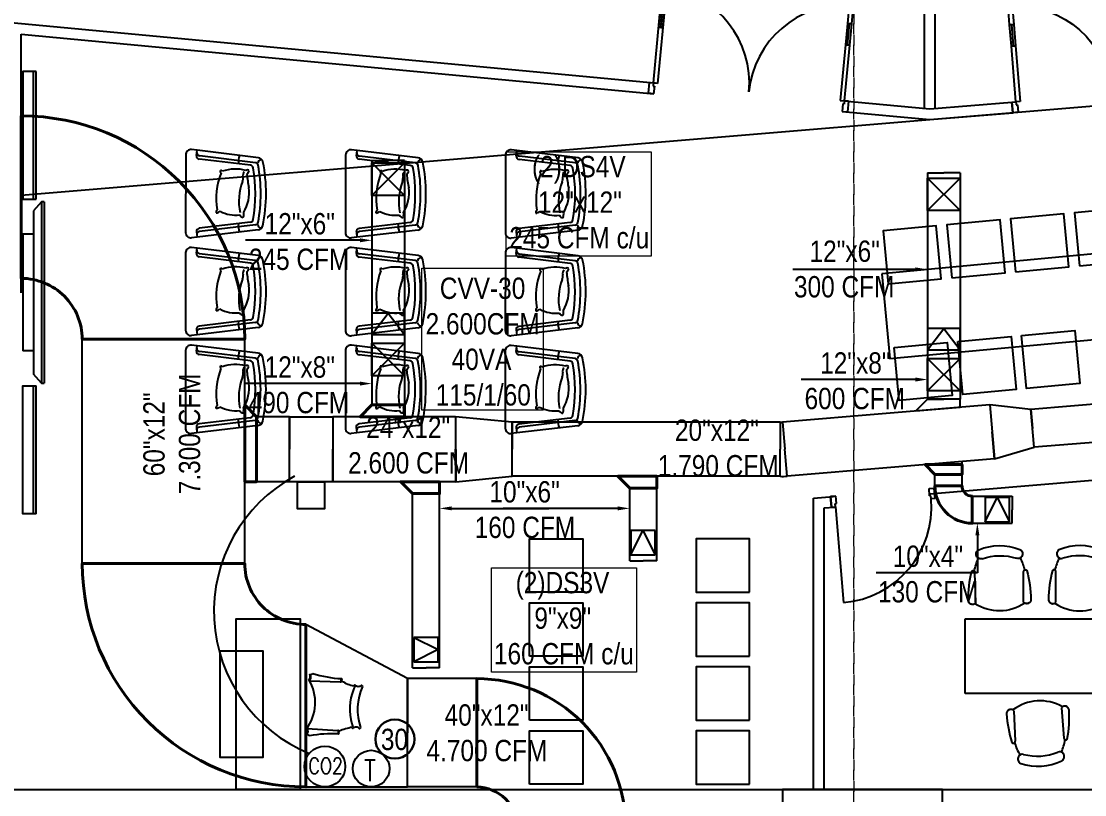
# Model space of a CAD drawing. Header units: inches. Extents: x -3 to 209, y -384 to 20.
# Drawn here: x 168.59 to 178.56, y -85.24 to -77.99 of the extents above; entities that cross this region are included whole.
import ezdxf
from ezdxf import colors
from ezdxf.entities.mleader import LeaderData, LeaderLine
from ezdxf.math import Vec2, Vec3

# ---------------------------------------------------------------- set-up
doc = ezdxf.new("R2010")
doc.units = ezdxf.units.IN
doc.header["$MEASUREMENT"] = 0
for name, pattern in [('Grid Line', [0.022225, 0.0127, -0.003175, 0.003175, -0.003175]), ('Grid Line 1_2_', [0.022225, 0.0127, -0.003175, 0.003175, -0.003175]), ('Hidden', [7.1438, 4.7625, -2.3813]), ('HIDDEN2', [0.1875, 0.125, -0.0625])]:
    doc.linetypes.add(name, pattern=pattern)
for name, color, linetype in [('BASE PLAN$0$9 July 2012 10F STREAM ECOM$0$FLOOR LAYOUT 14 Oct (x-ref)$0$20F-032408$0$XDOOR', 253, 'Continuous'), ('BASE PLAN$0$FLOOR LAYOUT 14 Oct (x-ref)$0$20F-032408$0$XDOOR', 253, 'Continuous'), ('BASE PLAN$0$NBS-DARK', 253, 'Continuous'), ('BASE PLAN$0$NBS-HEAVY', 253, 'Continuous'), ('BASE PLAN$0$NBS-SHADE2', 253, 'Continuous'), ('BASE PLAN$0$NDS-DOORS', 253, 'Continuous'), ('BASE PLAN$0$NDS-MILLWORK', 253, 'Continuous'), ('BASE PLAN$0$WALL', 253, 'Continuous'), ('HVAC TEXTO CVV', 2, 'Continuous'), ('HVAC-Accesorios', 1, 'Continuous'), ('HVAC-Equipos', 3, 'Continuous'), ('HVAC-Rejillas', 2, 'HIDDEN2'), ('HVAC-Suministro', 170, 'Continuous'), ('NFF-FURN', 253, 'Continuous')]:
    doc.layers.add(name, color=color, linetype=linetype)
for name, color, linetype, lineweight in [('HVAC -Textos Equipos', 2, 'Continuous', 9), ('HVAC -Textos Suministro', 7, 'Continuous', 9), ('HVAC Suministro', 5, 'Continuous', 40), ('S-COLS', 6, 'Continuous', 13), ('S-GRID', 253, 'Continuous', 9), ('TUBO HVAC', 1, 'Continuous', 30)]:
    doc.layers.add(name, color=color, linetype=linetype, lineweight=lineweight)
doc.styles.add('Arial Narrow', font='ARIALN.TTF', dxfattribs={"height": 0.00295})
doc.styles.add('ROMANS', font='romans.shx', dxfattribs={"width": 0.8})
doc.styles.get("Standard").update_dxf_attribs({"font": 'arial.ttf'})

# ---------------------------------------------------------------- blocks, each defined once
blk = doc.blocks.new('DS3')
at = {"linetype": 'ByBlock', "lineweight": -2, "ltscale": 25}
for p, q in [((-0.0127, 0.0127), (0, -0.0127)), ((-0.0127, -0.0127), (-0.0127, 0.0127)), ((-0.0127, 0.0127), (0.0127, 0.0127)), ((0, -0.0127), (0.0127, 0.0127)), ((0.0127, 0.0127), (0.0127, -0.0127)), ((0.0127, -0.0127), (-0.0127, -0.0127))]:
    blk.add_line(p, q, dxfattribs=at)
blk = doc.blocks.new('ds')
at = {"linetype": 'ByBlock', "lineweight": -2}
for p, q in [((-0.0127, -0.0127), (0.0127, 0.0127)), ((-0.0127, 0.0127), (0.0127, -0.0127)), ((-0.0127, -0.0127), (-0.0127, 0.0127)), ((-0.0127, 0.0127), (0.0127, 0.0127)), ((0.0127, 0.0127), (0.0127, -0.0127)), ((0.0127, -0.0127), (-0.0127, -0.0127))]:
    blk.add_line(p, q, dxfattribs=at)
blk = doc.blocks.new('Termostato 1')
at = {"linetype": 'ByBlock', "lineweight": -2}
blk.add_circle((725.3327, -473.7179), 0.1716, dxfattribs=at)
at = {"linetype": 'ByBlock', "lineweight": -2, "insert": (725.4136, -473.6514, -2.384), "char_height": 0.2, "width": 2.875949, "attachment_point": 1, "rotation": 270, "style": 'ROMANS'}
blk.add_mtext('T', dxfattribs=at)
blk = doc.blocks.new('CO2')
at = {"linetype": 'ByBlock', "lineweight": -2}
blk.add_circle((-74869.3144, 50750.37), 0.1915, dxfattribs=at)
at = {"linetype": 'ByBlock', "lineweight": -2, "insert": (-74869.4689, 50750.4509, -2.384), "char_height": 0.15, "width": 2.875949, "attachment_point": 1, "rotation": 0, "style": 'ROMANS'}
blk.add_mtext('CO2', dxfattribs=at)
blk = doc.blocks.new('*U70')
blk.add_lwpolyline([(-0.156, -0.0566), (-0.156, 0), (0, 0), (0.0566, -0.0566), (-0.156, -0.0566)])
blk = doc.blocks.new('*U72')
blk.add_lwpolyline([(-0.13, -0.0566), (-0.13, 0), (0, 0), (0.0566, -0.0566), (-0.13, -0.0566)])
blk = doc.blocks.new('*U73')
blk.add_lwpolyline([(-0.156, -0.0566), (-0.156, 0), (0, 0), (0.0566, -0.0566), (-0.156, -0.0566)])
blk = doc.blocks.new('*U76')
blk.add_lwpolyline([(-0.312, -0.0566), (-0.312, 0), (0, 0), (0.0566, -0.0566), (-0.312, -0.0566)])
blk = doc.blocks.new('guest')
at = {"layer": 'NFF-FURN', "linetype": 'ByBlock', "lineweight": -2, "extrusion": (0, 0, -1)}
for points in [[(-357.3, 282, -0.062864), (-84.4, 298.6)], [(-357.3, 282, -0.062864), (-84.4, 298.6)], [(-55.1, 237.3, -0.300719), (-84.9, -228.3)], [(-84.4, 298.6, -0.198888), (-57.6, 285.3, -0.347278), (-55.1, 237.3)], [(-84.4, 298.6, -0.198158), (-57.6, 285.3, -0.414966), (-61.3, 230.4), (-64.5, 227.8)], [(-349.3, 249.5), (-355.9, 251.3), (-361.3, 255.5, -0.415881), (-359.6, 280.4), (-357.3, 282)], [(-363.9, 259.4, -0.335448), (-359.6, 280.4), (-357.3, 282)], [(-480.5, 226.4, -0.084773), (-363.9, 259.4)], [(-561.1, 230.4), (-556.7, 237.1), (-551.2, 242.8, -0.415301), (-488.1, 238.7, -0.275335), (-480, 193.6)], [(-561.1, 230.4), (-556.7, 237.1), (-551.2, 242.8, -0.415301), (-488.1, 238.7), (-483.8, 232.9), (-480.5, 226.4)], [(-587.3, -154.2, -0.190618), (-561.1, 230.4)], [(-587.3, -154.2, -0.190618), (-561.1, 230.4)], [(-501, -128.4, -0.163773), (-480, 193.6)], [(-391.6, -211.1, -0.064311), (-507.9, -161)], [(-501, -128.4, -0.260185), (-515.9, -170.2, -0.41472), (-579.8, -165.9), (-584.1, -160.3), (-587.3, -154.2)], [(-507.9, -161), (-511.6, -165.9), (-515.9, -170.2, -0.41472), (-579.8, -165.9), (-584.1, -160.3), (-587.3, -154.2)], [(-84.9, -228.3, -0.360765), (-92.8, -277.3, -0.197378), (-120.7, -286.8)], [(-92.3, -219), (-89.1, -222.2, -0.414852), (-92.8, -277.3, -0.197378), (-120.7, -286.8)], [(-120.7, -286.8, -0.062793), (-389.6, -236.5)], [(-120.7, -286.8, -0.062793), (-389.6, -236.5)], [(-389.6, -236.5), (-391.7, -234.5, -0.415432), (-390.1, -209.6), (-384.3, -206.2), (-377.7, -205.3)], [(-389.6, -236.5), (-391.7, -234.5, -0.379395), (-391.6, -211.1)]]:
    blk.add_lwpolyline(points, format="xyb", dxfattribs=at)
for points in [[(-64.5, 227.8), (-349.3, 249.5)], [(-92.3, -219), (-377.7, -205.3)]]:
    blk.add_lwpolyline(points, dxfattribs=at)
blk = doc.blocks.new('train')
at = {"layer": 'NFF-FURN', "linetype": 'ByBlock', "lineweight": -2, "extrusion": (0, 0, -1)}
for points in [[(268485.6, 98261.3), (268485.6, 98961.3)], [(268485.6, 98961.3), (267085.6, 98961.3)], [(267085.6, 98961.3), (267085.6, 98261.3)], [(267085.6, 98261.3), (268485.6, 98261.3)]]:
    blk.add_lwpolyline(points, dxfattribs=at)
at = {"layer": 'NFF-FURN', "linetype": 'ByBlock', "lineweight": -2, "xscale": -1, "rotation": 274.4014535705078}
blk.add_blockref('guest', (-268159.1, 99035.3), dxfattribs=at)
at = {"layer": 'NFF-FURN', "linetype": 'ByBlock', "lineweight": -2}
for p, rotation in [((-267412.1, 99035.3), 85.59854642949219), ((-267809.4, 98190.9), 270)]:
    blk.add_blockref('guest', p, dxfattribs=dict(at, rotation=rotation))
blk = doc.blocks.new('BASE PLAN$0$Z$W@#701B5C3E')
at = {"layer": 'BASE PLAN$0$9 July 2012 10F STREAM ECOM$0$FLOOR LAYOUT 14 Oct (x-ref)$0$20F-032408$0$XDOOR', "linetype": 'ByBlock', "lineweight": -2}
blk.add_line((1700, 110), (1700, 10), dxfattribs=at)
at = {"layer": 'BASE PLAN$0$FLOOR LAYOUT 14 Oct (x-ref)$0$20F-032408$0$XDOOR', "linetype": 'ByBlock', "lineweight": -2}
for p, q in [((-138.1, 108.4), (-138.9, 1008.4)), ((-138.9, 1008.4), (-98.9, 1008.4)), ((-98.9, 1008.4), (-98.1, 108.4)), ((1661.1, 1010), (1621.1, 1009.9)), ((1621.1, 1009.9), (1621.2, 834.9)), ((1661.2, 835), (1661.1, 1010)), ((-98.7, 833.4), (-138.7, 833.4)), ((-118.6, 633), (-118.7, 833.4)), ((1661.2, 835), (1621.2, 834.9)), ((1661.2, 835), (1621.2, 834.9)), ((1641.4, 634.6), (1641.2, 834.9)), ((1641.4, 634.6), (1641.2, 834.9)), ((-98.6, 633), (-138.6, 633)), ((1661.4, 634.6), (1621.4, 634.5)), ((1661.4, 634.6), (1621.4, 634.5)), ((1621.4, 634.5), (1621.9, 109.9)), ((1661.9, 110), (1661.4, 634.6)), ((-176.1, 108.3), (-138.1, 108.4)), ((-176, 8.3), (-176.1, 108.3)), ((-138.1, 118.4), (-138.1, 78.4)), ((-98.1, 108.4), (-138.1, 108.4)), ((1621.9, 109.9), (1661.9, 110)), ((1661.9, 120), (1661.9, 80)), ((1699.9, 110), (1661.9, 110)), ((-126, 8.4), (-176, 8.3)), ((-138.1, 78.4), (-126.1, 78.4)), ((-126.1, 78.4), (-126, 8.4)), ((1661.9, 80), (1649.9, 80)), ((1649.9, 80), (1650, 10)), ((1650, 10), (1700, 10))]:
    blk.add_line(p, q, dxfattribs=at)
for points in [[(-98.6, 633), (-98.7, 833.4), (-138.7, 833.4), (-138.6, 633)], [(1661.4, 634.6), (1661.2, 835), (1621.2, 834.9), (1621.4, 634.5)]]:
    blk.add_lwpolyline(points, close=True, dxfattribs=at)
for points in [[(1621.2, 834.9), (1661.2, 835)], [(1661.4, 634.6), (1621.4, 634.5)]]:
    blk.add_lwpolyline(points, dxfattribs=at)
for centre, start, end in [((-138.1, 108.4), 0.05134, 87.50402), ((1661.9, 110), 92.59866, 180.05134)]:
    blk.add_arc(centre, 900, start, end, dxfattribs=at)
at = {"layer": 'BASE PLAN$0$WALL', "linetype": 'ByBlock', "lineweight": -2}
blk.add_line((-176, 8.3), (-176.1, 108.3), dxfattribs=at)
blk = doc.blocks.new('BASE PLAN$0$D2')
at = {"layer": 'BASE PLAN$0$NDS-DOORS', "linetype": 'ByBlock', "lineweight": -2}
for p, q in [((110711.4, 175285.2), (110661.6, 175281)), ((110669.9, 175181.4), (110661.6, 175281)), ((110717.2, 175215.4), (110711.4, 175285.2)), ((111584.4, 175357.8), (111634.2, 175361.9)), ((111590.2, 175288), (111584.4, 175357.8)), ((111602.2, 175289), (111590.2, 175288)), ((111604.6, 175259.1), (111602.2, 175289)), ((111642.5, 175262.3), (111634.2, 175361.9)), ((110669.9, 175181.4), (110707.7, 175184.5)), ((110705.2, 175214.4), (110717.2, 175215.4)), ((110707.7, 175184.5), (110705.2, 175214.4)), ((110707.7, 175184.5), (110782.3, 174287.6)), ((111642.5, 175262.3), (111604.6, 175259.1))]:
    blk.add_line(p, q, dxfattribs=at)
blk.add_lwpolyline([(110661.6, 175281), (110669.9, 175181.4)], dxfattribs=at)
blk.add_arc((110707.7, 175184.5), 900, 274.75532, 4.75532, dxfattribs=at)
blk = doc.blocks.new('seat1')
at = {"linetype": 'ByBlock', "lineweight": -2}
for p, q in [((25.5, 681.2), (-43.4, 107.7)), ((72.5, 653.6), (9.8, 131.5)), ((97.2, 607.3), (39.6, 128)), ((631, 607.3), (688.6, 128)), ((655.6, 653.6), (718.3, 131.5)), ((702.6, 681.2), (771.6, 107.7)), ((-43.4, 107.7), (-49.6, 56)), ((6.2, 101.8), (-43.4, 107.7)), ((721.9, 101.8), (771.6, 107.7)), ((771.6, 107.7), (777.8, 56)), ((0, 0), (728.1, 0))]:
    blk.add_line(p, q, dxfattribs=at)
for centre, radius, start, end in [((75.1, 675.3), 50, 101.50419, 173.14699), ((81.8, 714.5), 39.3, 195.36784, 259.45974), ((364.1, -744.3), 1498.7, 78.49581, 101.50419), ((364.1, -744.3), 1448.7, 79.36815, 100.63185), ((646.4, 714.5), 39.3, 280.54026, 344.63216), ((653, 675.3), 50, 6.85301, 78.49581), ((102.3, 650), 30, 100.63185, 173.14699), ((127, 603.7), 30, 99.97567, 173.14699), ((364.1, -744.3), 1398.7, 80.02433, 99.97567), ((601.2, 603.7), 30, 6.85301, 80.02433), ((625.8, 650), 30, 6.85301, 79.36815), ((65.9, 682.4), 188.3, 250.88516, 275.40881), ((662.2, 682.4), 188.3, 264.59119, 289.11484), ((-20, 135.1), 30, 263.14699, 353.14699), ((9.8, 131.5), 30, 263.14699, 353.14699), ((718.3, 131.5), 30, 186.85301, 276.85301), ((748.1, 135.1), 30, 186.85301, 276.85301), ((0, 50), 50, 173.14699, 270), ((728.1, 50), 50, 270, 6.85301)]:
    blk.add_arc(centre, radius, start, end, dxfattribs=at)
blk = doc.blocks.new('pillow')
at = {"linetype": 'ByBlock', "lineweight": -2}
for centre, radius, start, end in [((184.2, -134.6), 305.4, 122.00381, 159.69648), ((-358.8, 223.4), 422.6, 311.3384, 344.84725), ((82.7, 108.8), 62.3, 128.60048, 165.49302), ((32.1, 131.7), 28.3, 352.96939, 65.67371), ((-31.2, -114.4), 259.3, 34.30116, 69.34724), ((-335.7, 188.4), 562.4, 311.83449, 341.74316), ((196.8, -31.4), 64.6, 72.3746, 102.34282), ((192, 36.6), 25.2, 284.72823, 345.24467), ((-830, 158.5), 751.5, 337.4501, 345.58511), ((-104, -219.3), 95.2, 109.65606, 128.15887), ((-146.7, -143.3), 16.1, 184.30838, 284.92111), ((68.1, 72.7), 313.1, 227.70467, 262.00649), ((-141.6, -117.5), 41.1, 293.93886, 349.07438), ((-13.9, -162.6), 95, 133.7729, 156.87675), ((39.9, -236.1), 15.3, 184.74902, 244.18188), ((26.8, -237.2), 14.2, 296.74568, 27.33742)]:
    blk.add_arc(centre, radius, start, end, dxfattribs=at)
blk = doc.blocks.new('A$C54016034')
at = {"layer": 'NFF-FURN', "linetype": 'ByBlock', "lineweight": -2, "rotation": 359.8510869372853}
blk.add_blockref('seat1', (-292.2, -264.9), dxfattribs=at)
at = {"layer": 'NFF-FURN', "linetype": 'ByBlock', "lineweight": -2, "xscale": 1.200000000005852, "yscale": 1.200000000005852, "zscale": 1.200000000005852, "rotation": 297.1691934317056}
blk.add_blockref('pillow', (102.3, 234.4), dxfattribs=at)
blk = doc.blocks.new('75 TV')
at = {"layer": 'NFF-FURN', "linetype": 'ByBlock', "lineweight": -2}
for points in [[(-850, 200), (-850, 175), (850, 175), (850, 200)], [(-850, 200), (850, 200)], [(-850, 175), (-766.3, 100)], [(-766.3, 100), (766.3, 100)], [(-547, 100), (-547, 0)], [(547, 100), (547, 0)], [(850, 175), (766.3, 100)], [(-547, 0), (547, 0)]]:
    blk.add_lwpolyline(points, dxfattribs=at)

msp = doc.modelspace()

# ---------------------------------------------------------------- linework, layer by layer
at = {"layer": 'BASE PLAN$0$NBS-DARK'}
msp.add_lwpolyline([(177.1077, -82.418), (179.0446, -82.2569)], dxfattribs=at)
at = {"layer": 'BASE PLAN$0$NBS-HEAVY'}
for p, q in [((177.0626, -78.8033), (177.0626, -73.1333)), ((177.1626, -78.8033), (177.1626, -73.1053)), ((168.3938, -77.9885), (174.5595, -78.568)), ((168.5938, -80.5321), (168.5938, -78.1078)), ((168.5938, -78.1078), (174.5223, -78.665)), ((176.272, -78.729), (177.1126, -78.808)), ((177.1126, -78.808), (177.881, -78.7443)), ((177.8893, -78.8439), (177.881, -78.7443)), ((176.2905, -78.8312), (177.1126, -78.9085)), ((177.1126, -78.9085), (177.8893, -78.8439)), ((176.0221, -82.4582), (176.2095, -82.4426)), ((176.0221, -85.1906), (176.0221, -82.4582)), ((176.1221, -82.5502), (176.2178, -82.5422)), ((176.1221, -85.1906), (176.1221, -82.5502)), ((168.5252, -85.1906), (185.6279, -85.1906))]:
    msp.add_line(p, q, dxfattribs=at)
at = {"layer": 'BASE PLAN$0$NBS-SHADE2'}
msp.add_line((168.5938, -79.6171), (187.3505, -78.0568), dxfattribs=at)
at = {"layer": 'BASE PLAN$0$NDS-MILLWORK'}
for points in [[(168.7338, -78.4559), (168.6088, -78.4559), (168.6088, -79.6559), (168.7338, -79.6559)], [(168.7088, -79.6559), (168.7088, -78.4559)], [(168.7338, -79.6559), (168.7338, -78.4559)], [(168.7338, -82.6059), (168.6088, -82.6059), (168.6088, -81.4059), (168.7338, -81.4059)], [(168.7088, -82.6059), (168.7088, -81.4059)], [(168.7338, -82.6059), (168.7338, -81.4059)]]:
    msp.add_lwpolyline(points, dxfattribs=at)
at = {"layer": 'HVAC -Textos Equipos', "color": 1}
msp.add_lwpolyline([(173.4878, -81.635), (172.3479, -81.635), (172.3479, -80.3021), (173.4878, -80.3021)], close=True, dxfattribs=at)
at = {"layer": 'HVAC -Textos Suministro'}
for points in [[(174.4986, -80.1905), (173.1386, -80.1905), (173.1386, -79.2103), (174.4986, -79.2103)], [(174.3605, -84.0924), (173.0005, -84.0924), (173.0005, -83.1122), (174.3605, -83.1122)]]:
    msp.add_lwpolyline(points, close=True, dxfattribs=at)
at = {"layer": 'HVAC Suministro'}
for points in [[(168.5934, -80.3974), (168.5934, -78.8734, -0.414214), (170.6889, -80.9689), (169.1649, -80.9689, 0.414214)], [(177.5084, -82.44), (177.5084, -82.694, -0.414214), (177.1591, -82.3448), (177.4131, -82.3448, 0.414214)], [(171.2608, -83.6436), (171.2608, -85.1676, -0.414214), (169.1653, -83.0721), (170.6893, -83.0721, 0.414214)], [(172.8638, -85.1676), (172.8638, -84.1521, -0.414214), (174.26, -85.5484), (173.2446, -85.5484, 0.414214)]]:
    msp.add_lwpolyline(points, format="xyb", close=True, dxfattribs=at)
at = {"layer": 'HVAC-Accesorios', "color": 1, "linetype": 'Hidden'}
msp.add_arc((171.839, -83.5213), 1.4392, 118.3017, 247.72061, dxfattribs=at)
at = {"layer": 'HVAC-Equipos'}
for points in [[(171.1074, -81.6954), (171.5138, -81.6954), (171.5138, -82.305), (171.1074, -82.305)], [(171.1828, -82.305), (171.4368, -82.305), (171.4368, -82.559), (171.1828, -82.559)]]:
    msp.add_lwpolyline(points, close=True, dxfattribs=at)
at = {"layer": 'HVAC-Suministro'}
for p, q in [((171.8811, -79.2904), (171.881, -81.5848)), ((171.8811, -79.2904), (172.0335, -79.2904)), ((172.1859, -79.2904), (172.0335, -79.2904)), ((172.1859, -79.2904), (172.1858, -81.5848)), ((177.0895, -79.4086), (177.2419, -79.4086)), ((177.0895, -79.4086), (177.0895, -81.5307)), ((177.3943, -79.4086), (177.2419, -79.4086)), ((177.3943, -79.4086), (177.3943, -81.5307)), ((169.1653, -83.0721), (169.1653, -80.9689)), ((169.1653, -80.9689), (169.9273, -80.9689)), ((170.6893, -80.9689), (169.9273, -80.9689)), ((170.6893, -83.0721), (170.6893, -80.9689)), ((183.5494, -81.1712), (178.0594, -81.6279)), ((177.0895, -81.5307), (177.2419, -81.5307)), ((177.3943, -81.5307), (177.2419, -81.5307)), ((183.5789, -81.5255), (178.0889, -81.9822)), ((171.881, -81.5848), (172.0334, -81.5848)), ((172.1858, -81.5848), (172.0334, -81.5848)), ((177.6742, -81.5834), (175.7316, -81.745)), ((177.6742, -81.5834), (177.6953, -81.8366)), ((178.0594, -81.6279), (178.0741, -81.805)), ((171.1074, -81.6954), (170.7996, -81.6954)), ((170.7996, -81.6954), (170.7996, -82.0002)), ((171.1074, -81.6954), (171.1074, -82.0002)), ((172.666, -81.6953), (171.5138, -81.6954)), ((171.5138, -81.6954), (171.5138, -82.0002)), ((172.666, -81.6953), (172.666, -82.0001)), ((175.7078, -81.7461), (173.1944, -81.7462)), ((173.1944, -81.7462), (173.1944, -82.0002)), ((175.7078, -81.7461), (175.7078, -82.0001)), ((175.7316, -81.745), (175.7526, -81.9982)), ((177.7163, -82.0897), (177.6953, -81.8366)), ((178.0889, -81.9822), (178.0741, -81.805)), ((170.7996, -82.305), (170.7996, -82.0002)), ((171.1074, -82.305), (171.1074, -82.0002)), ((171.5138, -82.305), (171.5138, -82.0002)), ((172.6661, -82.3049), (172.666, -82.0001)), ((173.1944, -82.2542), (173.1944, -82.0002)), ((175.7078, -82.2541), (175.7078, -82.0001)), ((175.7737, -82.2513), (175.7526, -81.9982)), ((177.7163, -82.0897), (175.7737, -82.2513)), ((177.1591, -82.236), (177.2862, -82.2359)), ((177.1592, -82.3449), (177.1591, -82.236)), ((177.4132, -82.2358), (177.2862, -82.2359)), ((177.4133, -82.3447), (177.4132, -82.2358)), ((171.1074, -82.305), (170.7996, -82.305)), ((172.6661, -82.3049), (171.5138, -82.305)), ((175.7078, -82.2541), (173.1944, -82.2542)), ((177.1592, -82.3449), (177.2863, -82.3448)), ((177.4133, -82.3447), (177.2863, -82.3448)), ((172.262, -84.05), (172.2619, -82.4155)), ((172.2619, -82.4155), (172.3889, -82.4155)), ((172.5159, -82.4155), (172.3889, -82.4155)), ((172.516, -84.05), (172.5159, -82.4155)), ((174.2982, -83.0463), (174.2981, -82.3647)), ((174.2981, -82.3647), (174.4251, -82.3647)), ((174.5521, -82.3647), (174.4251, -82.3647)), ((174.5522, -83.0463), (174.5521, -82.3647)), ((177.5084, -82.44), (177.5084, -82.567)), ((177.5084, -82.44), (177.8844, -82.4401)), ((177.8844, -82.4401), (177.8843, -82.5671)), ((177.5083, -82.694), (177.5084, -82.567)), ((177.8843, -82.6941), (177.8843, -82.5671)), ((177.5083, -82.694), (177.8843, -82.6941)), ((174.2982, -83.0463), (174.4252, -83.0463)), ((174.5522, -83.0463), (174.4252, -83.0463)), ((169.1653, -83.0721), (169.9273, -83.0721)), ((170.6893, -83.0721), (169.9273, -83.0721)), ((172.262, -84.05), (172.389, -84.05)), ((172.516, -84.05), (172.389, -84.05)), ((172.2154, -84.1516), (172.2152, -84.6596)), ((172.864, -84.1518), (172.2154, -84.1516)), ((172.864, -84.1518), (172.8638, -84.6598)), ((172.2149, -85.1676), (172.2152, -84.6596)), ((172.8635, -85.1678), (172.8638, -84.6598)), ((172.8635, -85.1678), (172.2149, -85.1676))]:
    msp.add_line(p, q, dxfattribs=at)
for points in [[(171.881, -80.9234), (172.1858, -80.9234), (172.1858, -80.7234), (171.881, -80.7234), (171.881, -80.9234), (172.0334, -80.7234), (172.1858, -80.9234)], [(177.0895, -81.0669), (177.3943, -81.0669), (177.3943, -80.8669), (177.0895, -80.8669), (177.0895, -81.0669), (177.2419, -80.8669), (177.3943, -81.0669)]]:
    msp.add_lwpolyline(points, dxfattribs=at)
for points in [[(177.0895, -81.5307), (176.9789, -81.6413), (177.3943, -81.6067), (177.3943, -81.5307)], [(178.0594, -81.6279), (177.6742, -81.5834), (177.7163, -82.0897), (178.0889, -81.9822)], [(173.1944, -81.7462), (172.666, -81.6954), (172.6661, -82.3049), (173.1944, -82.2542)], [(172.2154, -84.1516), (171.2608, -83.6436), (171.2609, -85.1676), (172.2152, -85.1676)]]:
    msp.add_lwpolyline(points, close=True, dxfattribs=at)
for centre, radius, start, end in [((175.7177, -81.6992), 0.0479, 258.09792, 286.89121), ((177.2677, -82.1288), 0.1462, 354.15474, 5.46325), ((175.7318, -82.0416), 0.2138, 263.547, 281.29368)]:
    msp.add_arc(centre, radius, start, end, dxfattribs=at)
at = {"layer": 'NFF-FURN'}
msp.add_line((170.6088, -84.8906), (170.6088, -83.8906), dxfattribs=at)
for points in [[(168.7338, -78.4559), (168.6088, -78.4559), (168.6088, -79.6559), (168.7338, -79.6559)], [(168.7088, -79.6559), (168.7088, -78.4559)], [(168.7338, -79.6559), (168.7338, -78.4559)], [(178.5131, -80.2802), (179.011, -80.2334), (178.9642, -79.7356), (178.4664, -79.7824), (178.5131, -80.2802)], [(177.3184, -80.3925), (177.8162, -80.3457), (177.7694, -79.8479), (177.2716, -79.8947), (177.3184, -80.3925)], [(177.9158, -80.3364), (178.4136, -80.2896), (178.3668, -79.7918), (177.869, -79.8386), (177.9158, -80.3364)], [(176.721, -80.4487), (177.2189, -80.4019), (177.1721, -79.9041), (176.6743, -79.9509), (176.721, -80.4487)], [(176.6619, -80.3538), (176.7368, -81.1503), (179.1262, -80.9257), (179.0514, -80.1292), (176.6619, -80.3538)], [(177.3746, -80.9899), (177.8724, -80.9431), (177.9192, -81.4409), (177.4214, -81.4877), (177.3746, -80.9899)], [(177.9719, -80.9337), (178.4697, -80.887), (178.5165, -81.3848), (178.0187, -81.4316), (177.9719, -80.9337)], [(176.7772, -81.046), (177.275, -80.9993), (177.3218, -81.4971), (176.824, -81.5438), (176.7772, -81.046)], [(168.7338, -82.6059), (168.6088, -82.6059), (168.6088, -81.4059), (168.7338, -81.4059)], [(168.7088, -82.6059), (168.7088, -81.4059)], [(168.7338, -82.6059), (168.7338, -81.4059)], [(173.3585, -83.3406), (173.3585, -82.8406), (173.8585, -82.8406), (173.8585, -83.3406), (173.3585, -83.3406)], [(175.4221, -83.3406), (175.4221, -82.8406), (174.9221, -82.8406), (174.9221, -83.3406), (175.4221, -83.3406)], [(173.3585, -83.9406), (173.3585, -83.4406), (173.8585, -83.4406), (173.8585, -83.9406), (173.3585, -83.9406)], [(175.4221, -83.9406), (175.4221, -83.4406), (174.9221, -83.4406), (174.9221, -83.9406), (175.4221, -83.9406)], [(170.6088, -83.8906), (170.6088, -83.5906), (171.2088, -83.5906), (171.2088, -85.1906), (170.6088, -85.1906), (170.6088, -84.8906)], [(170.4588, -83.8906), (170.8588, -83.8906), (170.8588, -84.8906), (170.4588, -84.8906), (170.4588, -83.8906)], [(173.3585, -84.5406), (173.3585, -84.0406), (173.8585, -84.0406), (173.8585, -84.5406), (173.3585, -84.5406)], [(175.4221, -84.5406), (175.4221, -84.0406), (174.9221, -84.0406), (174.9221, -84.5406), (175.4221, -84.5406)], [(171.299, -84.1717), (171.5844, -84.1829)], [(171.7121, -84.2208), (171.7161, -84.2148), (171.721, -84.2095)], [(171.2754, -84.6188), (171.5604, -84.6379)], [(171.2754, -84.6188), (171.5604, -84.6379)], [(171.6948, -84.6089), (171.6979, -84.6141), (171.7018, -84.6189)], [(171.6948, -84.6089), (171.6979, -84.6141), (171.7018, -84.6189)], [(173.3585, -85.1406), (173.3585, -84.6406), (173.8585, -84.6406), (173.8585, -85.1406), (173.3585, -85.1406)], [(175.4221, -85.1406), (175.4221, -84.6406), (174.9221, -84.6406), (174.9221, -85.1406), (175.4221, -85.1406)]]:
    msp.add_lwpolyline(points, dxfattribs=at)
for points in [[(171.2908, -84.1613, 0.347278), (171.2987, -84.1138, 0.198888), (171.3268, -84.1037)], [(171.299, -84.1717), (171.2961, -84.1687, 0.414966), (171.2987, -84.1138, 0.198158), (171.3268, -84.1037)], [(171.3268, -84.1037, 0.062864), (171.5961, -84.1515)], [(171.2669, -84.6272, 0.300719), (171.2908, -84.1613)], [(171.2669, -84.6272, 0.300719), (171.2908, -84.1613)], [(171.5844, -84.1829), (171.5911, -84.1818), (171.597, -84.1783, -0.415881), (171.5982, -84.1534), (171.5961, -84.1515)], [(171.5982, -84.1534, 0.335448), (171.6, -84.1747)], [(171.6, -84.1747, 0.084773), (171.7121, -84.2208)], [(171.7078, -84.2534, 0.275335), (171.721, -84.2095, 0.415301), (171.7842, -84.2127), (171.789, -84.219), (171.7926, -84.2261)], [(171.7926, -84.2261, 0.190618), (171.7746, -84.6112)], [(171.7926, -84.2261, 0.190618), (171.7746, -84.6112)], [(171.7078, -84.2534, 0.163773), (171.6918, -84.5757)], [(171.7078, -84.2534, 0.163773), (171.6918, -84.5757)], [(171.2692, -84.6767, 0.360765), (171.2669, -84.6272)], [(171.2692, -84.6767, 0.360765), (171.2669, -84.6272)], [(171.2958, -84.6894, 0.197378), (171.2692, -84.6767, 0.414852), (171.2718, -84.6216), (171.2754, -84.6188)], [(171.2958, -84.6894, 0.197378), (171.2692, -84.6767, 0.414852), (171.2718, -84.6216), (171.2754, -84.6188)], [(171.5687, -84.6703), (171.571, -84.6685, -0.415432), (171.5722, -84.6436), (171.5668, -84.6396), (171.5604, -84.6379)], [(171.5687, -84.6703), (171.571, -84.6685, -0.415432), (171.5722, -84.6436), (171.5668, -84.6396), (171.5604, -84.6379)], [(171.6948, -84.6089, 0.064311), (171.5735, -84.6453)], [(171.6948, -84.6089, 0.064311), (171.5735, -84.6453)], [(171.7746, -84.6112), (171.7706, -84.6169), (171.7657, -84.622, 0.41472), (171.7018, -84.6189, 0.260185), (171.6918, -84.5757)], [(171.7746, -84.6112), (171.7706, -84.6169), (171.7657, -84.622, 0.41472), (171.7018, -84.6189, 0.260185), (171.6918, -84.5757)], [(171.5687, -84.6703, 0.062793), (171.2958, -84.6894)], [(171.5687, -84.6703, 0.062793), (171.2958, -84.6894)], [(171.5735, -84.6453, 0.379395), (171.571, -84.6685)], [(171.5735, -84.6453, 0.379395), (171.571, -84.6685)]]:
    msp.add_lwpolyline(points, format="xyb", dxfattribs=at)
at = {"layer": 'S-COLS', "lineweight": 25}
for p, q in [((177.2301, -85.1906), (175.7301, -85.1906)), ((175.7301, -85.1906), (175.7301, -85.7906)), ((177.2301, -85.7906), (177.2301, -85.1906))]:
    msp.add_line(p, q, dxfattribs=at)
at = {"layer": 'S-GRID', "linetype": 'Grid Line 1_2_'}
msp.add_line((176.3992, -65.5133), (176.3992, -119.2586), dxfattribs=at)
msp.add_line((176.3992, -65.5133), (176.3992, -119.2586), dxfattribs=at)
at = {"layer": 'S-GRID', "linetype": 'Grid Line'}
msp.add_line((176.3953, -70.4079), (176.3953, -112.8015), dxfattribs=at)
at = {"layer": 'TUBO HVAC'}
msp.add_circle((172.0964, -84.7188), 0.1831, dxfattribs=at)

# ---------------------------------------------------------------- block references
at = {"layer": 'BASE PLAN$0$NDS-DOORS', "zscale": 0.0009999999999852297}
for p, xscale, yscale, rotation in [((174.6469, -78.6856), 0.0009999999999852297, 0.0009999999999852297, 354.5927017218623), ((179.5841, -78.7114), -0.0009999999999852304, 0.0009999999999852304, 4.806650503299696)]:
    msp.add_blockref('BASE PLAN$0$Z$W@#701B5C3E', p, dxfattribs=dict(at, xscale=xscale, yscale=yscale, rotation=rotation))
at = {"layer": 'BASE PLAN$0$NDS-DOORS', "xscale": 0.0009999999999852297, "yscale": 0.0009999999999852297, "zscale": 0.0009999999999852297}
msp.add_blockref('BASE PLAN$0$D2', (65.5192, -257.7259), dxfattribs=at)
at = {"layer": 'HVAC Suministro'}
for name, p, xscale, yscale, zscale, rotation in [('*U76', (170.7996, -81.6954), -1.953866694221574, 1.953866694221574, 1.953866694221574, 270.0000000168192), ('*U73', (171.881, -81.5848), -1.953866694221574, 1.953866694221574, 1.953866694221574, 1.681918604390376e-08), ('*U70', (177.1591, -82.2359), 1.628838029287589, 1.628838029287589, 1.628838029287589, 179.9999999831809), ('*U72', (172.2619, -82.4155), 1.953866694221574, 1.953866694221574, 1.953866694221574, 179.9999999831809), ('*U72', (174.2981, -82.3647), 1.953866694221574, 1.953866694221574, 1.953866694221574, 179.9999999831809)]:
    msp.add_blockref(name, p, dxfattribs=dict(at, xscale=xscale, yscale=yscale, zscale=zscale, rotation=rotation))
at = {"layer": 'HVAC-Equipos'}
msp.add_blockref('CO2', (75040.7545, -50835.3461), dxfattribs=at)
at = {"layer": 'HVAC-Equipos', "rotation": 90.00000000172517}
msp.add_blockref('Termostato 1', (-301.8442, -810.3286), dxfattribs=at)
at = {"layer": 'HVAC-Rejillas'}
for name, p, xscale, yscale, zscale, rotation in [('ds', (172.0334, -79.4671), 12, 12, 12, 180), ('ds', (177.2419, -79.6096), 12, 12, 12, 180), ('ds', (172.0334, -81.1585), 12, 12, 12, 180), ('ds', (177.2419, -81.3009), 12, 12, 12, 180), ('DS3', (177.7432, -82.5671), -9, 9, 9, 180), ('DS3', (174.4216, -82.8773), -9, 9, 9, 180), ('DS3', (172.3889, -83.8799), -9, 9, 9, 90)]:
    msp.add_blockref(name, p, dxfattribs=dict(at, xscale=xscale, yscale=yscale, zscale=zscale, rotation=rotation))
at = {"layer": 'NFF-FURN', "xscale": 0.0009999999999852297, "yscale": 0.0009999999999852297, "zscale": 0.0009999999999852297}
for name, p, rotation in [('A$C54016034', (170.4004, -79.5311), 270.0971732777942), ('A$C54016034', (171.8991, -79.5324), 270.0971732777942), ('A$C54016034', (173.3978, -79.5338), 270.0971732777942), ('75 TV', (168.6088, -80.5309), 270), ('A$C54016034', (170.3998, -80.448), 270.0971732777942), ('A$C54016034', (171.8985, -80.4494), 270.0971732777942), ('A$C54016034', (173.3972, -80.4507), 270.0971732777942), ('A$C54016034', (170.3993, -81.365), 270.0971732777942), ('A$C54016034', (171.898, -81.3663), 270.0971732777942), ('A$C54016034', (173.3967, -81.3677), 270.0971732777942)]:
    msp.add_blockref(name, p, dxfattribs=dict(at, rotation=rotation))
msp.add_blockref('train', (445.9273, -182.5519), dxfattribs=at)

# ---------------------------------------------------------------- texts
at = {"layer": 'HVAC -Textos Equipos', "color": 1, "insert": (172.0898, -80.3902), "char_height": 0.2, "width": 1.634804, "attachment_point": 1, "style": 'Arial Narrow'}
msp.add_mtext('\\pi0.4275;CVV-30\\P\\pi0.29441;2.600CFM\\P\\pi0.53821;40VA\\P\\pi0.38937;115/1/60', dxfattribs=at)
at = {"layer": 'HVAC -Textos Suministro', "char_height": 0.2, "attachment_point": 1, "style": 'Arial Narrow'}
for s, insert, width in [('\\pi0.401;(2)DS4V\\P\\pi0.45666;12"x12"\\P\\pi0.18824;245 CFM c/u', (172.9806, -79.2492), 1.664892), ('\\pi0.70163;12"x6" \\P\\pi0.55443;245 CFM', (170.1732, -79.785), 2.027405), ('\\pi0.70163;12"x6" \\P\\pi0.55579;300 CFM', (175.2816, -80.0426), 2.027405), ('\\pi0.70163;12"x8" \\P\\pi0.55252;490 CFM', (170.1732, -81.1289), 2.027405), ('\\pi0.70163;12"x8" \\P\\pi0.55531;600 CFM', (175.3816, -81.0909), 2.027405), ('\\pi0.44419;24"x12" \\P\\pi0.27421;2.600 CFM', (171.3836, -81.6944), 1.658103), ('\\pi0.44419;20"x12" \\P\\pi0.28328;1.790 CFM', (174.2775, -81.7215), 1.658103), ('\\pi0.70163;10"x6" \\P\\pi0.5635;160 CFM', (172.2809, -82.2995), 2.027405), ('\\pi0.70163;10"x4" \\P\\pi0.5635;130 CFM', (176.0619, -82.9036), 2.027405), ('\\pi0.38596;(2)DS3V\\P\\pi0.56133;9"x9"\\P\\pi0.18227;160 CFM c/u', (172.8426, -83.1511), 1.634804), ('\\pi0.44228;40"x12" \\P\\pi0.2723;4.700 CFM', (172.1202, -84.393), 1.658103)]:
    msp.add_mtext(s, dxfattribs=dict(at, insert=insert, width=width))
at = {"layer": 'HVAC -Textos Suministro', "insert": (169.7375, -82.6991), "char_height": 0.2, "width": 1.658103, "attachment_point": 1, "rotation": 90, "style": 'Arial Narrow'}
msp.add_mtext('\\pi0.44508;60"x12" \\P\\pi0.27625;7.300 CFM', dxfattribs=at)
at = {"layer": 'HVAC TEXTO CVV', "color": 1, "insert": (171.2647, -84.622), "char_height": 0.2, "width": 1.634804, "attachment_point": 1, "style": 'Arial Narrow'}
msp.add_mtext('\\pi0.70021;30', dxfattribs=at)

# ---------------------------------------------------------------- leaders
at = {"layer": 'HVAC -Textos Suministro'}
ml = msp.add_multileader_mtext('Standard', dxfattribs=at)
ml.set_content('', color=256)
ml.set_leader_properties()
ml.build(insert=Vec2(0, 0))
ml.multileader.update_dxf_attribs({"dogleg_length": 0.36, "arrow_head_size": 0.1128})
ctx = ml.context
ctx.base_point, ctx.char_height, ctx.arrow_head_size, ctx.landing_gap_size, ctx.plane_origin, ctx.plane_x_axis, ctx.plane_y_axis = Vec3(170.6953, -80.0404), 0.1128, 0.1128, 0.0564, Vec3(166.3987, -79.5419), Vec3(-1, 0), Vec3(0, -1)
notes = []
notes.append((ctx, [(1, (1, 1, 0), (170.909, -80.0404), (-1, 0), 0.2138, [(0, [(171.881, -80.0404)], 0, [])])]))
ctx.mtext.insert, ctx.mtext.text_direction, ctx.mtext.rotation, ctx.mtext.flow_direction = Vec3(170.6389, -80.0968), Vec3(-1, 0), 3.141593, 5
ml = msp.add_multileader_mtext('Standard', dxfattribs=at)
ml.set_content('', color=256)
ml.set_leader_properties()
ml.build(insert=Vec2(0, 0))
ml.multileader.update_dxf_attribs({"dogleg_length": 0.36, "arrow_head_size": 0.1128})
ctx = ml.context
ctx.base_point, ctx.char_height, ctx.arrow_head_size, ctx.landing_gap_size, ctx.plane_origin, ctx.plane_x_axis, ctx.plane_y_axis = Vec3(175.8255, -80.3134), 0.1128, 0.1128, 0.0564, Vec3(171.529, -79.8149), Vec3(-1, 0), Vec3(0, -1)
notes.append((ctx, [(1, (1, 1, 0), (176.0393, -80.3134), (-1, 0), 0.2138, [(0, [(177.0895, -80.3134)], 0, [])])]))
ctx.mtext.insert, ctx.mtext.text_direction, ctx.mtext.rotation, ctx.mtext.flow_direction = Vec3(175.7691, -80.3698), Vec3(-1, 0), 3.141593, 5
ml = msp.add_multileader_mtext('Standard', dxfattribs=at)
ml.set_content('', color=256)
ml.set_leader_properties()
ml.build(insert=Vec2(0, 0))
ml.multileader.update_dxf_attribs({"dogleg_length": 0.36, "arrow_head_size": 0.1128})
ctx = ml.context
ctx.base_point, ctx.char_height, ctx.arrow_head_size, ctx.landing_gap_size, ctx.plane_origin, ctx.plane_x_axis, ctx.plane_y_axis = Vec3(175.9037, -81.3463), 0.1128, 0.1128, 0.0564, Vec3(171.6071, -80.8478), Vec3(-1, 0), Vec3(0, -1)
notes.append((ctx, [(1, (1, 1, 0), (176.1175, -81.3463), (-1, 0), 0.2138, [(0, [(177.0895, -81.3463)], 0, [])])]))
ctx.mtext.insert, ctx.mtext.text_direction, ctx.mtext.rotation, ctx.mtext.flow_direction = Vec3(175.8473, -81.4027), Vec3(-1, 0), 3.141593, 5
ml = msp.add_multileader_mtext('Standard', dxfattribs=at)
ml.set_content('', color=256)
ml.set_leader_properties()
ml.build(insert=Vec2(0, 0))
ml.multileader.update_dxf_attribs({"dogleg_length": 0.36, "arrow_head_size": 0.1128})
ctx = ml.context
ctx.base_point, ctx.char_height, ctx.arrow_head_size, ctx.landing_gap_size, ctx.plane_origin, ctx.plane_x_axis, ctx.plane_y_axis = Vec3(170.6953, -81.3843), 0.1128, 0.1128, 0.0564, Vec3(166.3987, -80.8859), Vec3(-1, 0), Vec3(0, -1)
notes.append((ctx, [(1, (1, 1, 0), (170.909, -81.3843), (-1, 0), 0.2138, [(0, [(171.881, -81.3843)], 0, [])])]))
ctx.mtext.insert, ctx.mtext.text_direction, ctx.mtext.rotation, ctx.mtext.flow_direction = Vec3(170.6388, -81.4407), Vec3(-1, 0), 3.141593, 5
ml = msp.add_multileader_mtext('Standard', dxfattribs=at)
ml.set_content('', color=256)
ml.set_leader_properties()
ml.build(insert=Vec2(0, 0))
ml.multileader.update_dxf_attribs({"dogleg_length": 0.36, "arrow_head_size": 0.1128})
ctx = ml.context
ctx.base_point, ctx.char_height, ctx.arrow_head_size, ctx.landing_gap_size, ctx.plane_origin, ctx.plane_x_axis, ctx.plane_y_axis = Vec3(173.6528, -82.5549), 0.1128, 0.1128, 0.0564, Vec3(177.8365, -82.0564), Vec3(-1, 0), Vec3(0, -1)
ctx.text_align_type = 2
notes.append((ctx, [(1, (1, 1, 0), (173.3262, -82.5549), (1, 0), 0.2138, [(0, [(172.5159, -82.5549)], 0, [])])]))
ctx.mtext.insert, ctx.mtext.text_direction, ctx.mtext.rotation, ctx.mtext.alignment, ctx.mtext.flow_direction = Vec3(173.5964, -82.6113), Vec3(-1, 0), 3.141593, 3, 5
ml = msp.add_multileader_mtext('Standard', dxfattribs=at)
ml.set_content('', color=256)
ml.set_leader_properties()
ml.build(insert=Vec2(0, 0))
ml.multileader.update_dxf_attribs({"dogleg_length": 0.36, "arrow_head_size": 0.1128})
ctx = ml.context
ctx.base_point, ctx.char_height, ctx.arrow_head_size, ctx.landing_gap_size, ctx.plane_origin, ctx.plane_x_axis, ctx.plane_y_axis = Vec3(173.1124, -82.5549), 0.1128, 0.1128, 0.0564, Vec3(168.8158, -82.0564), Vec3(-1, 0), Vec3(0, -1)
notes.append((ctx, [(1, (1, 1, 0), (173.3262, -82.5549), (-1, 0), 0.2138, [(0, [(174.2981, -82.5549)], 0, [])])]))
ctx.mtext.insert, ctx.mtext.text_direction, ctx.mtext.rotation, ctx.mtext.flow_direction = Vec3(173.056, -82.6113), Vec3(-1, 0), 3.141593, 5
ml = msp.add_multileader_mtext('Standard', dxfattribs=at)
ml.set_content('', color=256)
ml.set_leader_properties()
ml.build(insert=Vec2(0, 0))
ml.multileader.update_dxf_attribs({"dogleg_length": 0.36, "arrow_head_size": 0.1128})
ctx = ml.context
ctx.base_point, ctx.char_height, ctx.arrow_head_size, ctx.landing_gap_size, ctx.plane_origin, ctx.plane_x_axis, ctx.plane_y_axis = Vec3(176.6089, -83.159), 0.1128, 0.1128, 0.0564, Vec3(172.0152, -82.6605), Vec3(-1, 0), Vec3(0, -1)
notes.append((ctx, [(1, (1, 1, 0), (177.5569, -83.159), (-1, 0), 0.948, [(0, [(177.5569, -82.694)], 0, [])])]))
ctx.mtext.insert, ctx.mtext.text_direction, ctx.mtext.rotation, ctx.mtext.flow_direction = Vec3(176.5525, -83.2154), Vec3(-1, 0), 3.141593, 5
for ctx, leaders in notes:
    for number, flags, end, landing, length, lines in leaders:
        leader = LeaderData()
        leader.index, (leader.has_last_leader_line, leader.has_dogleg_vector, leader.attachment_direction) = number, flags
        leader.last_leader_point, leader.dogleg_vector, leader.dogleg_length = Vec3(end), Vec3(landing), length
        for number, points, colour, breaks in lines:
            line = LeaderLine()
            line.index, line.vertices, line.color, line.breaks = number, Vec3.list(points), colors.encode_raw_color(colour), breaks
            leader.lines.append(line)
        ctx.leaders.append(leader)

doc.saveas('drawing.dxf')
